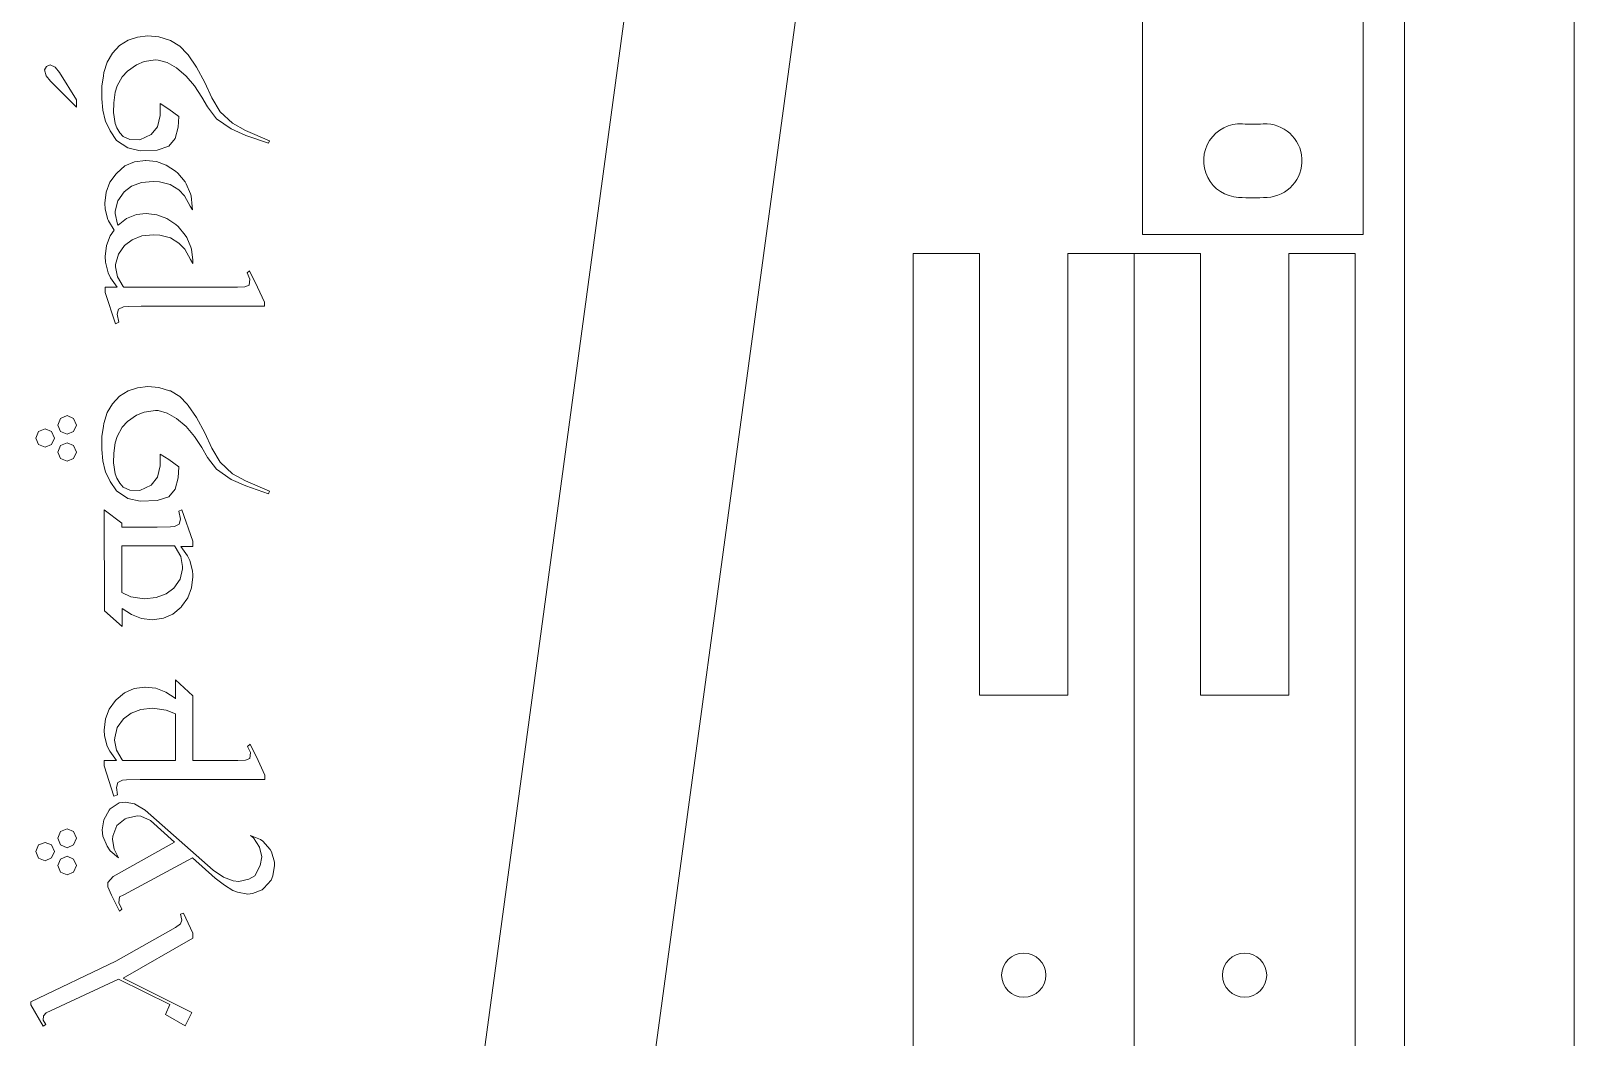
# Model space of a CAD drawing. Header units: inches. Extents: x 0.3 to 23.5, y 0.3 to 34.7.
# Drawn here: x 5.09 to 10.33, y 10.39 to 13.81 of the extents above; entities that cross this region are included whole.
import ezdxf

# ---------------------------------------------------------------- set-up
doc = ezdxf.new("R2010")
doc.units = ezdxf.units.IN
doc.header["$MEASUREMENT"] = 0
doc.layers.add('cut', color=6, linetype='Continuous', lineweight=0)
doc.layers.add('etch', color=1, linetype='Continuous', lineweight=0)

msp = doc.modelspace()

# ---------------------------------------------------------------- linework, layer by layer
at = {"layer": 'cut', "color": 6, "lineweight": 9, "true_color": 0xff00ff}
for points in [[(10.3321, 0.2941), (10.3321, 0.2941), (10.3321, 32.4849), (10.3321, 32.4849)], [(9.3931, 30.719), (9.3931, 30.719), (5.8038, 4.2305), (5.8038, 4.2305)], [(6.4233, 4.5391), (6.4233, 4.5391), (9.7566, 29.0551), (9.7566, 29.0551)], [(9.7566, 29.0551), (9.7566, 29.0551), (9.7566, 1.6539), (9.7566, 1.6539)], [(8.8663, 13.1176), (8.8663, 13.1176), (8.8663, 17.6176), (8.8663, 17.6176)], [(9.6163, 13.1176), (9.6163, 13.1176), (9.6163, 17.6176), (9.6163, 17.6176)], [(9.2059, 13.4935), (9.2295, 13.4923), (9.2531, 13.4923), (9.2766, 13.4935)], [(9.2059, 13.4935), (9.2295, 13.4923), (9.2531, 13.4923), (9.2766, 13.4935)], [(9.1929, 13.2439), (9.2251, 13.2422), (9.2574, 13.2422), (9.2897, 13.2439)], [(9.6163, 13.1176), (9.6163, 13.1176), (8.8663, 13.1176), (8.8663, 13.1176)], [(8.3134, 13.0533), (8.3134, 13.0533), (8.0884, 13.0533), (8.0884, 13.0533)], [(8.0884, 8.5533), (8.0884, 8.5533), (8.0884, 13.0533), (8.0884, 13.0533)], [(8.3134, 11.5533), (8.3134, 11.5533), (8.3134, 13.0533), (8.3134, 13.0533)], [(8.8384, 13.0533), (8.8384, 13.0533), (8.6134, 13.0533), (8.6134, 13.0533)], [(8.6134, 13.0533), (8.6134, 13.0533), (8.6134, 11.5533), (8.6134, 11.5533)], [(9.0634, 13.0533), (9.0634, 13.0533), (8.8384, 13.0533), (8.8384, 13.0533)], [(8.8384, 8.5533), (8.8384, 8.5533), (8.8384, 13.0533), (8.8384, 13.0533)], [(9.0634, 11.5533), (9.0634, 11.5533), (9.0634, 13.0533), (9.0634, 13.0533)], [(9.5884, 13.0533), (9.5884, 13.0533), (9.3634, 13.0533), (9.3634, 13.0533)], [(9.3634, 13.0533), (9.3634, 13.0533), (9.3634, 11.5533), (9.3634, 11.5533)], [(9.5884, 13.0533), (9.5884, 13.0533), (9.5884, 8.5533), (9.5884, 8.5533)], [(8.6134, 11.5533), (8.6134, 11.5533), (8.3134, 11.5533), (8.3134, 11.5533)], [(9.3634, 11.5533), (9.3634, 11.5533), (9.0634, 11.5533), (9.0634, 11.5533)]]:
    msp.add_open_spline(points, degree=3, dxfattribs=at)
for points, knots in [([(9.2059, 13.4935), (9.1613, 13.4959), (9.1189, 13.4742), (9.0946, 13.4368), (9.0946, 13.4368), (9.0702, 13.3993), (9.0677, 13.3517), (9.088, 13.3119), (9.088, 13.3119), (9.1083, 13.2721), (9.1483, 13.2462), (9.1929, 13.2439)], [0, 0, 0, 0, 0.25, 0.25, 0.25, 0.25, 0.5, 0.5, 0.5, 0.5, 1, 1, 1, 1]), ([(9.2897, 13.2439), (9.3586, 13.2475), (9.4116, 13.3063), (9.408, 13.3752), (9.408, 13.3752), (9.4043, 13.4442), (9.3455, 13.4971), (9.2766, 13.4935)], [0, 0, 0, 0, 0.333333, 0.333333, 0.333333, 0.333333, 1, 1, 1, 1]), ([(8.5384, 10.6033), (8.5384, 10.6448), (8.5049, 10.6783), (8.4634, 10.6783), (8.4634, 10.6783), (8.422, 10.6783), (8.3884, 10.6448), (8.3884, 10.6033), (8.3884, 10.6033), (8.3884, 10.5619), (8.422, 10.5283), (8.4634, 10.5283), (8.4634, 10.5283), (8.5048, 10.5283), (8.5384, 10.5619), (8.5384, 10.6033)], [0, 0, 0, 0, 0.2, 0.2, 0.2, 0.2, 0.4, 0.4, 0.4, 0.4, 0.6, 0.6, 0.6, 0.6, 1, 1, 1, 1]), ([(9.2884, 10.6033), (9.2884, 10.6448), (9.2549, 10.6783), (9.2134, 10.6783), (9.2134, 10.6783), (9.172, 10.6783), (9.1384, 10.6448), (9.1384, 10.6033), (9.1384, 10.6033), (9.1384, 10.5619), (9.172, 10.5283), (9.2134, 10.5283), (9.2134, 10.5283), (9.2548, 10.5283), (9.2884, 10.5619), (9.2884, 10.6033)], [0, 0, 0, 0, 0.2, 0.2, 0.2, 0.2, 0.4, 0.4, 0.4, 0.4, 0.6, 0.6, 0.6, 0.6, 1, 1, 1, 1])]:
    msp.add_open_spline(points, degree=3, knots=knots, dxfattribs=at)
at = {"layer": 'etch', "color": 1, "lineweight": 9, "true_color": 0xff0000}
for points in [[(5.4546, 13.7878), (5.4546, 13.7878), (5.4236, 13.7774), (5.4236, 13.7774)], [(5.4903, 13.7925), (5.4903, 13.7925), (5.4546, 13.7878), (5.4546, 13.7878)], [(5.527, 13.7887), (5.527, 13.7887), (5.4903, 13.7925), (5.4903, 13.7925)], [(5.5637, 13.7774), (5.5637, 13.7774), (5.527, 13.7887), (5.527, 13.7887)], [(5.3701, 13.7333), (5.3701, 13.7333), (5.3522, 13.7032), (5.3522, 13.7032)], [(5.3935, 13.7596), (5.3935, 13.7596), (5.3701, 13.7333), (5.3701, 13.7333)], [(5.4236, 13.7774), (5.4236, 13.7774), (5.3935, 13.7596), (5.3935, 13.7596)], [(5.5665, 13.7765), (5.5665, 13.7765), (5.5637, 13.7774), (5.5637, 13.7774)], [(5.5984, 13.7577), (5.5984, 13.7577), (5.5665, 13.7765), (5.5665, 13.7765)], [(5.6238, 13.7314), (5.6238, 13.7314), (5.5984, 13.7577), (5.5984, 13.7577)], [(5.6266, 13.7276), (5.6266, 13.7276), (5.6238, 13.7314), (5.6238, 13.7314)], [(5.6548, 13.6863), (5.6548, 13.6863), (5.6266, 13.7276), (5.6266, 13.7276)], [(5.1389, 13.6769), (5.1389, 13.6769), (5.1454, 13.6881), (5.1454, 13.6881)], [(5.1445, 13.6571), (5.1445, 13.6571), (5.1389, 13.6769), (5.1389, 13.6769)], [(5.1454, 13.6881), (5.1454, 13.6881), (5.1586, 13.6938), (5.1586, 13.6938)], [(5.1586, 13.6938), (5.1586, 13.6938), (5.1755, 13.6863), (5.1755, 13.6863)], [(5.1755, 13.6863), (5.1755, 13.6863), (5.1896, 13.6675), (5.1896, 13.6675)], [(5.3522, 13.7032), (5.3522, 13.7032), (5.3409, 13.6675), (5.3409, 13.6675)], [(5.4208, 13.6731), (5.4208, 13.6731), (5.4518, 13.6938), (5.4518, 13.6938)], [(5.4518, 13.6938), (5.4518, 13.6938), (5.4772, 13.7051), (5.4772, 13.7051)], [(5.4772, 13.7051), (5.4772, 13.7051), (5.5157, 13.7107), (5.5157, 13.7107)], [(5.5157, 13.7107), (5.5157, 13.7107), (5.5251, 13.7098), (5.5251, 13.7098)], [(5.5251, 13.7098), (5.5251, 13.7098), (5.5552, 13.7022), (5.5552, 13.7022)], [(5.5552, 13.7022), (5.5552, 13.7022), (5.5871, 13.6835), (5.5871, 13.6835)], [(5.5871, 13.6835), (5.5871, 13.6835), (5.62, 13.6553), (5.62, 13.6553)], [(5.683, 13.6346), (5.683, 13.6346), (5.6548, 13.6863), (5.6548, 13.6863)], [(5.1595, 13.6383), (5.1595, 13.6383), (5.1445, 13.6571), (5.1445, 13.6571)], [(5.2479, 13.55), (5.2479, 13.55), (5.1595, 13.6383), (5.1595, 13.6383)], [(5.1896, 13.6675), (5.1896, 13.6675), (5.2479, 13.5754), (5.2479, 13.5754)], [(5.339, 13.6571), (5.339, 13.6571), (5.3343, 13.6214), (5.3343, 13.6214)], [(5.3409, 13.6675), (5.3409, 13.6675), (5.339, 13.6571), (5.339, 13.6571)], [(5.3795, 13.6017), (5.3795, 13.6017), (5.386, 13.6224), (5.386, 13.6224)], [(5.386, 13.6224), (5.386, 13.6224), (5.4029, 13.6534), (5.4029, 13.6534)], [(5.4029, 13.6534), (5.4029, 13.6534), (5.4208, 13.6731), (5.4208, 13.6731)], [(5.62, 13.6553), (5.62, 13.6553), (5.6482, 13.6224), (5.6482, 13.6224)], [(5.6482, 13.6224), (5.6482, 13.6224), (5.6727, 13.5848), (5.6727, 13.5848)], [(5.7074, 13.582), (5.7074, 13.582), (5.683, 13.6346), (5.683, 13.6346)], [(5.2479, 13.5754), (5.2479, 13.5754), (5.2479, 13.55), (5.2479, 13.55)], [(5.3343, 13.6214), (5.3343, 13.6214), (5.3334, 13.582), (5.3334, 13.582)], [(5.3334, 13.582), (5.3334, 13.582), (5.3334, 13.5782), (5.3334, 13.5782)], [(5.3334, 13.5782), (5.3334, 13.5782), (5.3372, 13.5397), (5.3372, 13.5397)], [(5.3748, 13.565), (5.3748, 13.565), (5.3795, 13.6017), (5.3795, 13.6017)], [(5.6727, 13.5848), (5.6727, 13.5848), (5.6924, 13.5509), (5.6924, 13.5509)], [(5.7356, 13.535), (5.7356, 13.535), (5.7074, 13.582), (5.7074, 13.582)], [(5.3372, 13.5397), (5.3372, 13.5397), (5.3456, 13.5058), (5.3456, 13.5058)], [(5.3738, 13.5321), (5.3738, 13.5321), (5.3748, 13.565), (5.3748, 13.565)], [(5.3785, 13.4945), (5.3785, 13.4945), (5.3738, 13.5321), (5.3738, 13.5321)], [(5.5317, 13.5218), (5.5317, 13.5218), (5.5232, 13.4833), (5.5232, 13.4833)], [(5.5608, 13.5434), (5.5608, 13.5434), (5.5317, 13.5622), (5.5317, 13.5622)], [(5.5317, 13.5622), (5.5317, 13.5622), (5.5317, 13.5218), (5.5317, 13.5218)], [(5.5947, 13.519), (5.5947, 13.519), (5.5608, 13.5434), (5.5608, 13.5434)], [(5.5928, 13.4823), (5.5928, 13.4823), (5.5947, 13.519), (5.5947, 13.519)], [(5.6924, 13.5509), (5.6924, 13.5509), (5.7234, 13.5105), (5.7234, 13.5105)], [(5.7779, 13.4955), (5.7779, 13.4955), (5.7356, 13.535), (5.7356, 13.535)], [(5.3456, 13.5058), (5.3456, 13.5058), (5.3466, 13.503), (5.3466, 13.503)], [(5.3466, 13.503), (5.3466, 13.503), (5.3616, 13.4701), (5.3616, 13.4701)], [(5.3616, 13.4701), (5.3616, 13.4701), (5.3832, 13.4372), (5.3832, 13.4372)], [(5.3842, 13.4805), (5.3842, 13.4805), (5.3785, 13.4945), (5.3785, 13.4945)], [(5.3954, 13.4635), (5.3954, 13.4635), (5.3842, 13.4805), (5.3842, 13.4805)], [(5.5232, 13.4833), (5.5232, 13.4833), (5.5007, 13.457), (5.5007, 13.457)], [(5.5824, 13.4438), (5.5824, 13.4438), (5.5928, 13.4823), (5.5928, 13.4823)], [(5.7234, 13.5105), (5.7234, 13.5105), (5.7723, 13.4767), (5.7723, 13.4767)], [(5.7723, 13.4767), (5.7723, 13.4767), (5.823, 13.4541), (5.823, 13.4541)], [(5.8212, 13.4711), (5.8212, 13.4711), (5.7779, 13.4955), (5.7779, 13.4955)], [(5.9029, 13.4363), (5.9029, 13.4363), (5.8212, 13.4711), (5.8212, 13.4711)], [(5.3832, 13.4372), (5.3832, 13.4372), (5.4217, 13.4118), (5.4217, 13.4118)], [(5.4058, 13.4504), (5.4058, 13.4504), (5.3954, 13.4635), (5.3954, 13.4635)], [(5.4283, 13.44), (5.4283, 13.44), (5.4058, 13.4504), (5.4058, 13.4504)], [(5.4622, 13.4391), (5.4622, 13.4391), (5.4283, 13.44), (5.4283, 13.44)], [(5.5007, 13.457), (5.5007, 13.457), (5.4622, 13.4391), (5.4622, 13.4391)], [(5.5214, 13.4043), (5.5214, 13.4043), (5.5608, 13.4175), (5.5608, 13.4175)], [(5.5608, 13.4175), (5.5608, 13.4175), (5.5824, 13.4438), (5.5824, 13.4438)], [(5.823, 13.4541), (5.823, 13.4541), (5.9001, 13.4278), (5.9001, 13.4278)], [(5.9001, 13.4278), (5.9001, 13.4278), (5.9029, 13.4363), (5.9029, 13.4363)], [(5.4452, 13.3649), (5.4452, 13.3649), (5.4123, 13.3508), (5.4123, 13.3508)], [(5.4217, 13.4118), (5.4217, 13.4118), (5.464, 13.4025), (5.464, 13.4025)], [(5.4819, 13.3696), (5.4819, 13.3696), (5.4452, 13.3649), (5.4452, 13.3649)], [(5.464, 13.4025), (5.464, 13.4025), (5.5214, 13.4043), (5.5214, 13.4043)], [(5.4828, 13.3696), (5.4828, 13.3696), (5.4819, 13.3696), (5.4819, 13.3696)], [(5.5195, 13.3658), (5.5195, 13.3658), (5.4828, 13.3696), (5.4828, 13.3696)], [(5.5524, 13.3536), (5.5524, 13.3536), (5.5195, 13.3658), (5.5195, 13.3658)], [(5.3823, 13.3244), (5.3823, 13.3244), (5.3607, 13.2953), (5.3607, 13.2953)], [(5.3842, 13.3263), (5.3842, 13.3263), (5.3823, 13.3244), (5.3823, 13.3244)], [(5.4123, 13.3508), (5.4123, 13.3508), (5.3842, 13.3263), (5.3842, 13.3263)], [(5.5843, 13.3329), (5.5843, 13.3329), (5.5524, 13.3536), (5.5524, 13.3536)], [(5.5918, 13.3263), (5.5918, 13.3263), (5.5843, 13.3329), (5.5843, 13.3329)], [(5.6163, 13.2972), (5.6163, 13.2972), (5.5918, 13.3263), (5.5918, 13.3263)], [(5.3484, 13.2615), (5.3484, 13.2615), (5.3437, 13.2239), (5.3437, 13.2239)], [(5.3607, 13.2953), (5.3607, 13.2953), (5.3484, 13.2615), (5.3484, 13.2615)], [(5.3879, 13.2323), (5.3879, 13.2323), (5.4095, 13.2624), (5.4095, 13.2624)], [(5.4095, 13.2624), (5.4095, 13.2624), (5.4349, 13.2822), (5.4349, 13.2822)], [(5.4349, 13.2822), (5.4349, 13.2822), (5.4687, 13.2944), (5.4687, 13.2944)], [(5.4687, 13.2944), (5.4687, 13.2944), (5.5082, 13.2981), (5.5082, 13.2981)], [(5.5082, 13.2981), (5.5082, 13.2981), (5.5298, 13.2972), (5.5298, 13.2972)], [(5.5298, 13.2972), (5.5298, 13.2972), (5.5655, 13.2878), (5.5655, 13.2878)], [(5.5655, 13.2878), (5.5655, 13.2878), (5.5947, 13.2699), (5.5947, 13.2699)], [(5.5947, 13.2699), (5.5947, 13.2699), (5.6144, 13.2493), (5.6144, 13.2493)], [(5.62, 13.2897), (5.62, 13.2897), (5.6163, 13.2972), (5.6163, 13.2972)], [(5.6351, 13.2558), (5.6351, 13.2558), (5.62, 13.2897), (5.62, 13.2897)], [(5.637, 13.2493), (5.637, 13.2493), (5.6351, 13.2558), (5.6351, 13.2558)], [(5.3437, 13.2239), (5.3437, 13.2239), (5.3456, 13.2042), (5.3456, 13.2042)], [(5.3456, 13.2042), (5.3456, 13.2042), (5.3541, 13.1694), (5.3541, 13.1694)], [(5.3795, 13.1976), (5.3795, 13.1976), (5.3879, 13.2323), (5.3879, 13.2323)], [(5.6144, 13.2493), (5.6144, 13.2493), (5.6341, 13.2145), (5.6341, 13.2145)], [(5.6341, 13.2145), (5.6341, 13.2145), (5.6417, 13.2013), (5.6417, 13.2013)], [(5.6407, 13.2126), (5.6407, 13.2126), (5.637, 13.2493), (5.637, 13.2493)], [(5.6417, 13.2013), (5.6417, 13.2013), (5.6407, 13.2126), (5.6407, 13.2126)], [(5.3541, 13.1694), (5.3541, 13.1694), (5.356, 13.1647), (5.356, 13.1647)], [(5.356, 13.1647), (5.356, 13.1647), (5.3757, 13.1327), (5.3757, 13.1327)], [(5.3785, 13.1891), (5.3785, 13.1891), (5.3795, 13.1976), (5.3795, 13.1976)], [(5.387, 13.1534), (5.387, 13.1534), (5.3785, 13.1891), (5.3785, 13.1891)], [(5.3888, 13.1496), (5.3888, 13.1496), (5.387, 13.1534), (5.387, 13.1534)], [(5.418, 13.1722), (5.418, 13.1722), (5.3888, 13.1496), (5.3888, 13.1496)], [(5.4509, 13.1854), (5.4509, 13.1854), (5.418, 13.1722), (5.418, 13.1722)], [(5.4847, 13.1891), (5.4847, 13.1891), (5.4509, 13.1854), (5.4509, 13.1854)], [(5.5204, 13.1844), (5.5204, 13.1844), (5.4847, 13.1891), (5.4847, 13.1891)], [(5.5543, 13.1722), (5.5543, 13.1722), (5.5204, 13.1844), (5.5204, 13.1844)], [(5.5853, 13.1515), (5.5853, 13.1515), (5.5543, 13.1722), (5.5543, 13.1722)], [(5.5928, 13.1449), (5.5928, 13.1449), (5.5853, 13.1515), (5.5853, 13.1515)], [(5.3625, 13.1139), (5.3625, 13.1139), (5.3494, 13.081), (5.3494, 13.081)], [(5.3757, 13.1327), (5.3757, 13.1327), (5.3625, 13.1139), (5.3625, 13.1139)], [(5.4105, 13.081), (5.4105, 13.081), (5.4368, 13.0998), (5.4368, 13.0998)], [(5.4368, 13.0998), (5.4368, 13.0998), (5.4697, 13.113), (5.4697, 13.113)], [(5.4697, 13.113), (5.4697, 13.113), (5.5091, 13.1168), (5.5091, 13.1168)], [(5.5091, 13.1168), (5.5091, 13.1168), (5.5308, 13.1158), (5.5308, 13.1158)], [(5.5308, 13.1158), (5.5308, 13.1158), (5.5665, 13.1064), (5.5665, 13.1064)], [(5.5665, 13.1064), (5.5665, 13.1064), (5.5956, 13.0886), (5.5956, 13.0886)], [(5.6172, 13.1158), (5.6172, 13.1158), (5.5928, 13.1449), (5.5928, 13.1449)], [(5.6219, 13.1083), (5.6219, 13.1083), (5.6172, 13.1158), (5.6172, 13.1158)], [(5.636, 13.0745), (5.636, 13.0745), (5.6219, 13.1083), (5.6219, 13.1083)], [(5.3494, 13.081), (5.3494, 13.081), (5.3456, 13.0434), (5.3456, 13.0434)], [(5.3804, 13.0162), (5.3804, 13.0162), (5.3898, 13.051), (5.3898, 13.051)], [(5.3898, 13.051), (5.3898, 13.051), (5.4105, 13.081), (5.4105, 13.081)], [(5.5956, 13.0886), (5.5956, 13.0886), (5.6153, 13.0679), (5.6153, 13.0679)], [(5.6153, 13.0679), (5.6153, 13.0679), (5.6351, 13.0331), (5.6351, 13.0331)], [(5.6379, 13.0679), (5.6379, 13.0679), (5.636, 13.0745), (5.636, 13.0745)], [(5.6426, 13.0312), (5.6426, 13.0312), (5.6379, 13.0679), (5.6379, 13.0679)], [(5.3456, 13.0434), (5.3456, 13.0434), (5.3466, 13.0237), (5.3466, 13.0237)], [(5.3466, 13.0237), (5.3466, 13.0237), (5.355, 12.988), (5.355, 12.988)], [(5.3804, 13.0077), (5.3804, 13.0077), (5.3804, 13.0162), (5.3804, 13.0162)], [(5.387, 12.9739), (5.387, 12.9739), (5.3804, 13.0077), (5.3804, 13.0077)], [(5.6351, 13.0331), (5.6351, 13.0331), (5.6426, 13.019), (5.6426, 13.019)], [(5.6426, 13.019), (5.6426, 13.019), (5.6426, 13.0312), (5.6426, 13.0312)], [(5.8353, 12.9946), (5.8353, 12.9946), (5.8268, 12.988), (5.8268, 12.988)], [(5.8625, 12.9391), (5.8625, 12.9391), (5.8353, 12.9946), (5.8353, 12.9946)], [(5.355, 12.988), (5.355, 12.988), (5.3635, 12.9711), (5.3635, 12.9711)], [(5.3635, 12.9711), (5.3635, 12.9711), (5.386, 12.9391), (5.386, 12.9391)], [(5.4067, 12.941), (5.4067, 12.941), (5.387, 12.9739), (5.387, 12.9739)], [(5.4086, 12.9391), (5.4086, 12.9391), (5.4067, 12.941), (5.4067, 12.941)], [(5.8343, 12.9457), (5.8343, 12.9457), (5.8193, 12.9401), (5.8193, 12.9401)], [(5.8268, 12.988), (5.8268, 12.988), (5.8362, 12.9664), (5.8362, 12.9664)], [(5.8362, 12.9664), (5.8362, 12.9664), (5.8343, 12.9457), (5.8343, 12.9457)], [(5.3456, 12.9391), (5.3456, 12.9391), (5.3456, 12.9213), (5.3456, 12.9213)], [(5.386, 12.9391), (5.386, 12.9391), (5.3456, 12.9391), (5.3456, 12.9391)], [(5.3456, 12.9213), (5.3456, 12.9213), (5.3804, 12.8151), (5.3804, 12.8151)], [(5.7939, 12.9391), (5.7939, 12.9391), (5.4086, 12.9391), (5.4086, 12.9391)], [(5.8193, 12.9401), (5.8193, 12.9401), (5.7939, 12.9391), (5.7939, 12.9391)], [(5.886, 12.8884), (5.886, 12.8884), (5.8625, 12.9391), (5.8625, 12.9391)], [(5.386, 12.847), (5.386, 12.847), (5.3907, 12.8639), (5.3907, 12.8639)], [(5.3917, 12.8198), (5.3917, 12.8198), (5.386, 12.847), (5.386, 12.847)], [(5.3907, 12.8639), (5.3907, 12.8639), (5.4076, 12.8724), (5.4076, 12.8724)], [(5.4076, 12.8724), (5.4076, 12.8724), (5.4255, 12.8733), (5.4255, 12.8733)], [(5.4255, 12.8733), (5.4255, 12.8733), (5.4669, 12.8743), (5.4669, 12.8743)], [(5.4669, 12.8743), (5.4669, 12.8743), (5.886, 12.8743), (5.886, 12.8743)], [(5.886, 12.8743), (5.886, 12.8743), (5.886, 12.8884), (5.886, 12.8884)], [(5.3804, 12.8151), (5.3804, 12.8151), (5.3917, 12.8198), (5.3917, 12.8198)], [(5.4236, 12.5867), (5.4236, 12.5867), (5.3935, 12.5688), (5.3935, 12.5688)], [(5.4546, 12.597), (5.4546, 12.597), (5.4236, 12.5867), (5.4236, 12.5867)], [(5.4903, 12.6017), (5.4903, 12.6017), (5.4546, 12.597), (5.4546, 12.597)], [(5.527, 12.5989), (5.527, 12.5989), (5.4903, 12.6017), (5.4903, 12.6017)], [(5.5637, 12.5876), (5.5637, 12.5876), (5.527, 12.5989), (5.527, 12.5989)], [(5.5665, 12.5867), (5.5665, 12.5867), (5.5637, 12.5876), (5.5637, 12.5876)], [(5.5984, 12.5679), (5.5984, 12.5679), (5.5665, 12.5867), (5.5665, 12.5867)], [(5.3701, 12.5425), (5.3701, 12.5425), (5.3522, 12.5134), (5.3522, 12.5134)], [(5.3935, 12.5688), (5.3935, 12.5688), (5.3701, 12.5425), (5.3701, 12.5425)], [(5.6238, 12.5416), (5.6238, 12.5416), (5.5984, 12.5679), (5.5984, 12.5679)], [(5.6266, 12.5378), (5.6266, 12.5378), (5.6238, 12.5416), (5.6238, 12.5416)], [(5.6548, 12.4965), (5.6548, 12.4965), (5.6266, 12.5378), (5.6266, 12.5378)], [(5.1934, 12.4937), (5.1934, 12.4937), (5.184, 12.4711), (5.184, 12.4711)], [(5.184, 12.4711), (5.184, 12.4711), (5.1934, 12.4495), (5.1934, 12.4495)], [(5.2159, 12.5031), (5.2159, 12.5031), (5.1934, 12.4937), (5.1934, 12.4937)], [(5.2375, 12.4937), (5.2375, 12.4937), (5.2159, 12.5031), (5.2159, 12.5031)], [(5.2479, 12.4711), (5.2479, 12.4711), (5.2375, 12.4937), (5.2375, 12.4937)], [(5.2375, 12.4495), (5.2375, 12.4495), (5.2479, 12.4711), (5.2479, 12.4711)], [(5.3409, 12.4768), (5.3409, 12.4768), (5.339, 12.4674), (5.339, 12.4674)], [(5.3522, 12.5134), (5.3522, 12.5134), (5.3409, 12.4768), (5.3409, 12.4768)], [(5.4029, 12.4636), (5.4029, 12.4636), (5.4208, 12.4833), (5.4208, 12.4833)], [(5.4208, 12.4833), (5.4208, 12.4833), (5.4518, 12.504), (5.4518, 12.504)], [(5.4518, 12.504), (5.4518, 12.504), (5.4772, 12.5143), (5.4772, 12.5143)], [(5.4772, 12.5143), (5.4772, 12.5143), (5.5157, 12.5209), (5.5157, 12.5209)], [(5.5157, 12.5209), (5.5157, 12.5209), (5.5251, 12.52), (5.5251, 12.52)], [(5.5251, 12.52), (5.5251, 12.52), (5.5552, 12.5115), (5.5552, 12.5115)], [(5.5552, 12.5115), (5.5552, 12.5115), (5.5871, 12.4937), (5.5871, 12.4937)], [(5.5871, 12.4937), (5.5871, 12.4937), (5.62, 12.4655), (5.62, 12.4655)], [(5.683, 12.4448), (5.683, 12.4448), (5.6548, 12.4965), (5.6548, 12.4965)], [(5.1191, 12.4486), (5.1191, 12.4486), (5.1097, 12.4269), (5.1097, 12.4269)], [(5.1097, 12.4269), (5.1097, 12.4269), (5.1191, 12.4044), (5.1191, 12.4044)], [(5.1417, 12.458), (5.1417, 12.458), (5.1191, 12.4486), (5.1191, 12.4486)], [(5.1633, 12.4486), (5.1633, 12.4486), (5.1417, 12.458), (5.1417, 12.458)], [(5.1727, 12.4269), (5.1727, 12.4269), (5.1633, 12.4486), (5.1633, 12.4486)], [(5.1633, 12.4053), (5.1633, 12.4053), (5.1727, 12.4269), (5.1727, 12.4269)], [(5.1934, 12.4495), (5.1934, 12.4495), (5.2159, 12.4401), (5.2159, 12.4401)], [(5.2159, 12.4401), (5.2159, 12.4401), (5.2375, 12.4495), (5.2375, 12.4495)], [(5.3343, 12.4316), (5.3343, 12.4316), (5.3334, 12.3912), (5.3334, 12.3912)], [(5.339, 12.4674), (5.339, 12.4674), (5.3343, 12.4316), (5.3343, 12.4316)], [(5.3795, 12.411), (5.3795, 12.411), (5.386, 12.4326), (5.386, 12.4326)], [(5.386, 12.4326), (5.386, 12.4326), (5.4029, 12.4636), (5.4029, 12.4636)], [(5.62, 12.4655), (5.62, 12.4655), (5.6482, 12.4326), (5.6482, 12.4326)], [(5.6482, 12.4326), (5.6482, 12.4326), (5.6727, 12.395), (5.6727, 12.395)], [(5.7074, 12.3922), (5.7074, 12.3922), (5.683, 12.4448), (5.683, 12.4448)], [(5.1191, 12.4044), (5.1191, 12.4044), (5.1417, 12.3959), (5.1417, 12.3959)], [(5.1417, 12.3959), (5.1417, 12.3959), (5.1633, 12.4053), (5.1633, 12.4053)], [(5.1934, 12.4016), (5.1934, 12.4016), (5.184, 12.379), (5.184, 12.379)], [(5.184, 12.379), (5.184, 12.379), (5.1934, 12.3574), (5.1934, 12.3574)], [(5.2159, 12.411), (5.2159, 12.411), (5.1934, 12.4016), (5.1934, 12.4016)], [(5.2375, 12.4016), (5.2375, 12.4016), (5.2159, 12.411), (5.2159, 12.411)], [(5.2479, 12.379), (5.2479, 12.379), (5.2375, 12.4016), (5.2375, 12.4016)], [(5.2375, 12.3574), (5.2375, 12.3574), (5.2479, 12.379), (5.2479, 12.379)], [(5.3334, 12.3912), (5.3334, 12.3912), (5.3334, 12.3884), (5.3334, 12.3884)], [(5.3334, 12.3884), (5.3334, 12.3884), (5.3372, 12.3499), (5.3372, 12.3499)], [(5.3738, 12.3424), (5.3738, 12.3424), (5.3748, 12.3753), (5.3748, 12.3753)], [(5.3748, 12.3753), (5.3748, 12.3753), (5.3795, 12.411), (5.3795, 12.411)], [(5.5608, 12.3536), (5.5608, 12.3536), (5.5317, 12.3724), (5.5317, 12.3724)], [(5.5317, 12.3724), (5.5317, 12.3724), (5.5317, 12.332), (5.5317, 12.332)], [(5.6727, 12.395), (5.6727, 12.395), (5.6924, 12.3612), (5.6924, 12.3612)], [(5.7356, 12.3452), (5.7356, 12.3452), (5.7074, 12.3922), (5.7074, 12.3922)], [(5.1934, 12.3574), (5.1934, 12.3574), (5.2159, 12.348), (5.2159, 12.348)], [(5.2159, 12.348), (5.2159, 12.348), (5.2375, 12.3574), (5.2375, 12.3574)], [(5.3372, 12.3499), (5.3372, 12.3499), (5.3456, 12.3151), (5.3456, 12.3151)], [(5.3456, 12.3151), (5.3456, 12.3151), (5.3466, 12.3123), (5.3466, 12.3123)], [(5.3466, 12.3123), (5.3466, 12.3123), (5.3616, 12.2794), (5.3616, 12.2794)], [(5.3785, 12.3048), (5.3785, 12.3048), (5.3738, 12.3424), (5.3738, 12.3424)], [(5.5317, 12.332), (5.5317, 12.332), (5.5232, 12.2935), (5.5232, 12.2935)], [(5.5947, 12.3292), (5.5947, 12.3292), (5.5608, 12.3536), (5.5608, 12.3536)], [(5.5928, 12.2916), (5.5928, 12.2916), (5.5947, 12.3292), (5.5947, 12.3292)], [(5.6924, 12.3612), (5.6924, 12.3612), (5.7234, 12.3207), (5.7234, 12.3207)], [(5.7234, 12.3207), (5.7234, 12.3207), (5.7723, 12.286), (5.7723, 12.286)], [(5.7779, 12.3057), (5.7779, 12.3057), (5.7356, 12.3452), (5.7356, 12.3452)], [(5.3616, 12.2794), (5.3616, 12.2794), (5.3832, 12.2474), (5.3832, 12.2474)], [(5.3842, 12.2907), (5.3842, 12.2907), (5.3785, 12.3048), (5.3785, 12.3048)], [(5.3954, 12.2738), (5.3954, 12.2738), (5.3842, 12.2907), (5.3842, 12.2907)], [(5.4058, 12.2606), (5.4058, 12.2606), (5.3954, 12.2738), (5.3954, 12.2738)], [(5.4283, 12.2503), (5.4283, 12.2503), (5.4058, 12.2606), (5.4058, 12.2606)], [(5.5007, 12.2672), (5.5007, 12.2672), (5.4622, 12.2493), (5.4622, 12.2493)], [(5.5232, 12.2935), (5.5232, 12.2935), (5.5007, 12.2672), (5.5007, 12.2672)], [(5.5824, 12.2531), (5.5824, 12.2531), (5.5928, 12.2916), (5.5928, 12.2916)], [(5.7723, 12.286), (5.7723, 12.286), (5.823, 12.2644), (5.823, 12.2644)], [(5.8212, 12.2813), (5.8212, 12.2813), (5.7779, 12.3057), (5.7779, 12.3057)], [(5.9029, 12.2465), (5.9029, 12.2465), (5.8212, 12.2813), (5.8212, 12.2813)], [(5.823, 12.2644), (5.823, 12.2644), (5.9001, 12.2371), (5.9001, 12.2371)], [(5.3832, 12.2474), (5.3832, 12.2474), (5.4217, 12.2221), (5.4217, 12.2221)], [(5.4217, 12.2221), (5.4217, 12.2221), (5.464, 12.2127), (5.464, 12.2127)], [(5.4622, 12.2493), (5.4622, 12.2493), (5.4283, 12.2503), (5.4283, 12.2503)], [(5.464, 12.2127), (5.464, 12.2127), (5.5214, 12.2145), (5.5214, 12.2145)], [(5.5214, 12.2145), (5.5214, 12.2145), (5.5608, 12.2277), (5.5608, 12.2277)], [(5.5608, 12.2277), (5.5608, 12.2277), (5.5824, 12.2531), (5.5824, 12.2531)], [(5.9001, 12.2371), (5.9001, 12.2371), (5.9029, 12.2465), (5.9029, 12.2465)], [(5.3419, 12.1835), (5.3419, 12.1835), (5.3428, 11.8405), (5.3428, 11.8405)], [(5.4011, 12.1375), (5.4011, 12.1375), (5.3419, 12.1835), (5.3419, 12.1835)], [(5.6059, 12.1835), (5.6059, 12.1835), (5.5947, 12.1788), (5.5947, 12.1788)], [(5.5947, 12.1788), (5.5947, 12.1788), (5.6012, 12.1516), (5.6012, 12.1516)], [(5.6426, 12.0773), (5.6426, 12.0773), (5.6059, 12.1835), (5.6059, 12.1835)], [(5.4011, 12.1243), (5.4011, 12.1243), (5.4011, 12.1375), (5.4011, 12.1375)], [(5.5214, 12.1243), (5.5214, 12.1243), (5.4011, 12.1243), (5.4011, 12.1243)], [(5.5674, 12.1253), (5.5674, 12.1253), (5.5214, 12.1243), (5.5214, 12.1243)], [(5.5806, 12.1262), (5.5806, 12.1262), (5.5674, 12.1253), (5.5674, 12.1253)], [(5.5965, 12.1347), (5.5965, 12.1347), (5.5806, 12.1262), (5.5806, 12.1262)], [(5.6012, 12.1516), (5.6012, 12.1516), (5.5965, 12.1347), (5.5965, 12.1347)], [(5.4011, 12.0604), (5.4011, 12.0604), (5.5806, 12.0604), (5.5806, 12.0604)], [(5.4011, 11.9025), (5.4011, 11.9025), (5.4011, 12.0604), (5.4011, 12.0604)], [(5.5806, 12.0604), (5.5806, 12.0604), (5.5824, 12.0576), (5.5824, 12.0576)], [(5.5824, 12.0576), (5.5824, 12.0576), (5.6022, 12.0247), (5.6022, 12.0247)], [(5.6247, 12.0266), (5.6247, 12.0266), (5.6022, 12.0585), (5.6022, 12.0585)], [(5.6022, 12.0585), (5.6022, 12.0585), (5.6426, 12.0585), (5.6426, 12.0585)], [(5.6426, 12.0585), (5.6426, 12.0585), (5.6426, 12.0773), (5.6426, 12.0773)], [(5.6022, 12.0247), (5.6022, 12.0247), (5.6078, 11.9909), (5.6078, 11.9909)], [(5.6323, 12.0115), (5.6323, 12.0115), (5.6247, 12.0266), (5.6247, 12.0266)], [(5.6417, 11.9758), (5.6417, 11.9758), (5.6323, 12.0115), (5.6323, 12.0115)], [(5.5994, 11.9476), (5.5994, 11.9476), (5.5777, 11.9176), (5.5777, 11.9176)], [(5.6078, 11.9824), (5.6078, 11.9824), (5.5994, 11.9476), (5.5994, 11.9476)], [(5.6078, 11.9909), (5.6078, 11.9909), (5.6078, 11.9824), (5.6078, 11.9824)], [(5.6379, 11.9185), (5.6379, 11.9185), (5.6426, 11.9552), (5.6426, 11.9552)], [(5.6426, 11.9627), (5.6426, 11.9627), (5.6417, 11.9758), (5.6417, 11.9758)], [(5.6426, 11.9552), (5.6426, 11.9552), (5.6426, 11.9627), (5.6426, 11.9627)], [(5.4321, 11.8875), (5.4321, 11.8875), (5.4011, 11.9025), (5.4011, 11.9025)], [(5.5524, 11.8978), (5.5524, 11.8978), (5.5185, 11.8856), (5.5185, 11.8856)], [(5.5777, 11.9176), (5.5777, 11.9176), (5.5524, 11.8978), (5.5524, 11.8978)], [(5.6257, 11.8847), (5.6257, 11.8847), (5.6379, 11.9185), (5.6379, 11.9185)], [(5.4029, 11.7869), (5.4029, 11.7869), (5.4029, 11.848), (5.4029, 11.848)], [(5.4029, 11.848), (5.4029, 11.848), (5.4349, 11.8273), (5.4349, 11.8273)], [(5.4706, 11.8819), (5.4706, 11.8819), (5.4321, 11.8875), (5.4321, 11.8875)], [(5.4791, 11.8809), (5.4791, 11.8809), (5.4706, 11.8819), (5.4706, 11.8819)], [(5.5185, 11.8856), (5.5185, 11.8856), (5.4791, 11.8809), (5.4791, 11.8809)], [(5.5749, 11.8292), (5.5749, 11.8292), (5.6031, 11.8527), (5.6031, 11.8527)], [(5.6031, 11.8527), (5.6031, 11.8527), (5.6041, 11.8546), (5.6041, 11.8546)], [(5.6041, 11.8546), (5.6041, 11.8546), (5.6257, 11.8847), (5.6257, 11.8847)], [(5.3428, 11.8405), (5.3428, 11.8405), (5.4029, 11.7869), (5.4029, 11.7869)], [(5.4349, 11.8273), (5.4349, 11.8273), (5.4687, 11.8142), (5.4687, 11.8142)], [(5.4687, 11.8142), (5.4687, 11.8142), (5.5054, 11.8095), (5.5054, 11.8095)], [(5.5054, 11.8095), (5.5054, 11.8095), (5.5063, 11.8095), (5.5063, 11.8095)], [(5.5063, 11.8095), (5.5063, 11.8095), (5.543, 11.8151), (5.543, 11.8151)], [(5.543, 11.8151), (5.543, 11.8151), (5.5749, 11.8292), (5.5749, 11.8292)], [(5.48, 11.5811), (5.48, 11.5811), (5.4434, 11.5764), (5.4434, 11.5764)], [(5.481, 11.5811), (5.481, 11.5811), (5.48, 11.5811), (5.48, 11.5811)], [(5.5176, 11.5774), (5.5176, 11.5774), (5.481, 11.5811), (5.481, 11.5811)], [(5.6426, 11.552), (5.6426, 11.552), (5.5834, 11.6056), (5.5834, 11.6056)], [(5.5834, 11.6056), (5.5834, 11.6056), (5.5834, 11.5416), (5.5834, 11.5416)], [(5.3804, 11.536), (5.3804, 11.536), (5.3588, 11.5059), (5.3588, 11.5059)], [(5.3823, 11.5379), (5.3823, 11.5379), (5.3804, 11.536), (5.3804, 11.536)], [(5.4105, 11.5623), (5.4105, 11.5623), (5.3823, 11.5379), (5.3823, 11.5379)], [(5.4434, 11.5764), (5.4434, 11.5764), (5.4105, 11.5623), (5.4105, 11.5623)], [(5.5514, 11.5642), (5.5514, 11.5642), (5.5176, 11.5774), (5.5176, 11.5774)], [(5.5824, 11.5435), (5.5824, 11.5435), (5.5514, 11.5642), (5.5514, 11.5642)], [(5.5834, 11.5416), (5.5834, 11.5416), (5.5824, 11.5435), (5.5824, 11.5435)], [(5.6426, 11.3321), (5.6426, 11.3321), (5.6426, 11.552), (5.6426, 11.552)], [(5.3588, 11.5059), (5.3588, 11.5059), (5.3466, 11.473), (5.3466, 11.473)], [(5.386, 11.4439), (5.386, 11.4439), (5.4076, 11.474), (5.4076, 11.474)], [(5.4076, 11.474), (5.4076, 11.474), (5.433, 11.4928), (5.433, 11.4928)], [(5.433, 11.4928), (5.433, 11.4928), (5.4659, 11.505), (5.4659, 11.505)], [(5.4659, 11.505), (5.4659, 11.505), (5.5063, 11.5097), (5.5063, 11.5097)], [(5.5063, 11.5097), (5.5063, 11.5097), (5.5138, 11.5088), (5.5138, 11.5088)], [(5.5138, 11.5088), (5.5138, 11.5088), (5.5524, 11.5031), (5.5524, 11.5031)], [(5.5524, 11.5031), (5.5524, 11.5031), (5.5834, 11.49), (5.5834, 11.49)], [(5.5834, 11.49), (5.5834, 11.49), (5.5834, 11.3321), (5.5834, 11.3321)], [(5.3466, 11.473), (5.3466, 11.473), (5.3419, 11.4355), (5.3419, 11.4355)], [(5.3419, 11.4355), (5.3419, 11.4355), (5.3428, 11.4157), (5.3428, 11.4157)], [(5.3776, 11.4091), (5.3776, 11.4091), (5.386, 11.4439), (5.386, 11.4439)], [(5.3428, 11.4157), (5.3428, 11.4157), (5.3522, 11.3809), (5.3522, 11.3809)], [(5.3522, 11.3809), (5.3522, 11.3809), (5.3607, 11.364), (5.3607, 11.364)], [(5.3766, 11.4007), (5.3766, 11.4007), (5.3776, 11.4091), (5.3776, 11.4091)], [(5.3832, 11.3668), (5.3832, 11.3668), (5.3766, 11.4007), (5.3766, 11.4007)], [(5.8371, 11.3875), (5.8371, 11.3875), (5.8287, 11.38), (5.8287, 11.38)], [(5.8287, 11.38), (5.8287, 11.38), (5.8381, 11.3593), (5.8381, 11.3593)], [(5.8644, 11.3321), (5.8644, 11.3321), (5.8371, 11.3875), (5.8371, 11.3875)], [(5.3419, 11.3321), (5.3419, 11.3321), (5.3419, 11.3142), (5.3419, 11.3142)], [(5.3832, 11.3321), (5.3832, 11.3321), (5.3419, 11.3321), (5.3419, 11.3321)], [(5.3607, 11.364), (5.3607, 11.364), (5.3832, 11.3321), (5.3832, 11.3321)], [(5.4029, 11.334), (5.4029, 11.334), (5.3832, 11.3668), (5.3832, 11.3668)], [(5.4048, 11.3321), (5.4048, 11.3321), (5.4029, 11.334), (5.4029, 11.334)], [(5.5834, 11.3321), (5.5834, 11.3321), (5.4048, 11.3321), (5.4048, 11.3321)], [(5.7958, 11.3321), (5.7958, 11.3321), (5.6426, 11.3321), (5.6426, 11.3321)], [(5.8212, 11.333), (5.8212, 11.333), (5.7958, 11.3321), (5.7958, 11.3321)], [(5.8362, 11.3387), (5.8362, 11.3387), (5.8212, 11.333), (5.8212, 11.333)], [(5.8381, 11.3593), (5.8381, 11.3593), (5.8362, 11.3387), (5.8362, 11.3387)], [(5.8869, 11.2823), (5.8869, 11.2823), (5.8644, 11.3321), (5.8644, 11.3321)], [(5.3419, 11.3142), (5.3419, 11.3142), (5.3748, 11.2108), (5.3748, 11.2108)], [(5.3879, 11.2569), (5.3879, 11.2569), (5.4039, 11.2653), (5.4039, 11.2653)], [(5.4039, 11.2653), (5.4039, 11.2653), (5.417, 11.2663), (5.417, 11.2663)], [(5.417, 11.2663), (5.417, 11.2663), (5.464, 11.2672), (5.464, 11.2672)], [(5.464, 11.2672), (5.464, 11.2672), (5.8869, 11.2672), (5.8869, 11.2672)], [(5.8869, 11.2672), (5.8869, 11.2672), (5.8869, 11.2823), (5.8869, 11.2823)], [(5.3748, 11.2108), (5.3748, 11.2108), (5.387, 11.2155), (5.387, 11.2155)], [(5.3832, 11.24), (5.3832, 11.24), (5.3879, 11.2569), (5.3879, 11.2569)], [(5.387, 11.2155), (5.387, 11.2155), (5.3832, 11.24), (5.3832, 11.24)], [(5.3588, 11.1638), (5.3588, 11.1638), (5.3409, 11.131), (5.3409, 11.131)], [(5.3616, 11.1676), (5.3616, 11.1676), (5.3588, 11.1638), (5.3588, 11.1638)], [(5.3926, 11.1883), (5.3926, 11.1883), (5.3616, 11.1676), (5.3616, 11.1676)], [(5.4133, 11.1911), (5.4133, 11.1911), (5.3926, 11.1883), (5.3926, 11.1883)], [(5.4452, 11.1845), (5.4452, 11.1845), (5.4133, 11.1911), (5.4133, 11.1911)], [(5.481, 11.1638), (5.481, 11.1638), (5.4452, 11.1845), (5.4452, 11.1845)], [(5.7121, 10.9599), (5.7121, 10.9599), (5.481, 11.1638), (5.481, 11.1638)], [(5.3409, 11.131), (5.3409, 11.131), (5.3353, 11.0962), (5.3353, 11.0962)], [(5.371, 11.0755), (5.371, 11.0755), (5.3851, 11.1112), (5.3851, 11.1112)], [(5.3851, 11.1112), (5.3851, 11.1112), (5.4133, 11.1338), (5.4133, 11.1338)], [(5.4133, 11.1338), (5.4133, 11.1338), (5.4189, 11.1366), (5.4189, 11.1366)], [(5.4189, 11.1366), (5.4189, 11.1366), (5.4546, 11.1441), (5.4546, 11.1441)], [(5.4546, 11.1441), (5.4546, 11.1441), (5.4659, 11.1432), (5.4659, 11.1432)], [(5.4659, 11.1432), (5.4659, 11.1432), (5.4988, 11.1281), (5.4988, 11.1281)], [(5.4988, 11.1281), (5.4988, 11.1281), (5.5806, 11.0548), (5.5806, 11.0548)], [(5.1934, 11.0905), (5.1934, 11.0905), (5.184, 11.068), (5.184, 11.068)], [(5.184, 11.068), (5.184, 11.068), (5.1934, 11.0454), (5.1934, 11.0454)], [(5.2159, 11.0999), (5.2159, 11.0999), (5.1934, 11.0905), (5.1934, 11.0905)], [(5.2375, 11.0905), (5.2375, 11.0905), (5.2159, 11.0999), (5.2159, 11.0999)], [(5.2479, 11.068), (5.2479, 11.068), (5.2375, 11.0905), (5.2375, 11.0905)], [(5.2375, 11.0454), (5.2375, 11.0454), (5.2479, 11.068), (5.2479, 11.068)], [(5.3353, 11.0962), (5.3353, 11.0962), (5.3372, 11.0746), (5.3372, 11.0746)], [(5.3372, 11.0746), (5.3372, 11.0746), (5.3513, 11.0407), (5.3513, 11.0407)], [(5.3701, 11.0642), (5.3701, 11.0642), (5.371, 11.0755), (5.371, 11.0755)], [(5.3757, 11.0313), (5.3757, 11.0313), (5.3701, 11.0642), (5.3701, 11.0642)], [(5.5806, 11.0548), (5.5806, 11.0548), (5.3719, 10.9383), (5.3719, 10.9383)], [(5.839, 11.0774), (5.839, 11.0774), (5.8484, 11.0689), (5.8484, 11.0689)], [(5.8728, 11.0633), (5.8728, 11.0633), (5.839, 11.0774), (5.839, 11.0774)], [(5.8484, 11.0689), (5.8484, 11.0689), (5.8691, 11.0379), (5.8691, 11.0379)], [(5.8804, 11.0577), (5.8804, 11.0577), (5.8728, 11.0633), (5.8728, 11.0633)], [(5.9048, 11.0295), (5.9048, 11.0295), (5.8804, 11.0577), (5.8804, 11.0577)], [(5.1191, 11.0454), (5.1191, 11.0454), (5.1097, 11.0229), (5.1097, 11.0229)], [(5.1097, 11.0229), (5.1097, 11.0229), (5.1191, 11.0003), (5.1191, 11.0003)], [(5.1417, 11.0539), (5.1417, 11.0539), (5.1191, 11.0454), (5.1191, 11.0454)], [(5.1633, 11.0454), (5.1633, 11.0454), (5.1417, 11.0539), (5.1417, 11.0539)], [(5.1727, 11.0229), (5.1727, 11.0229), (5.1633, 11.0454), (5.1633, 11.0454)], [(5.1633, 11.0013), (5.1633, 11.0013), (5.1727, 11.0229), (5.1727, 11.0229)], [(5.1934, 11.0454), (5.1934, 11.0454), (5.2159, 11.036), (5.2159, 11.036)], [(5.2159, 11.0069), (5.2159, 11.0069), (5.1934, 10.9975), (5.1934, 10.9975)], [(5.2159, 11.036), (5.2159, 11.036), (5.2375, 11.0454), (5.2375, 11.0454)], [(5.2375, 10.9975), (5.2375, 10.9975), (5.2159, 11.0069), (5.2159, 11.0069)], [(5.3513, 11.0407), (5.3513, 11.0407), (5.3625, 11.0248), (5.3625, 11.0248)], [(5.3625, 11.0248), (5.3625, 11.0248), (5.3898, 11.0013), (5.3898, 11.0013)], [(5.3898, 11.0013), (5.3898, 11.0013), (5.3757, 11.0313), (5.3757, 11.0313)], [(5.8691, 11.0379), (5.8691, 11.0379), (5.8766, 11.005), (5.8766, 11.005)], [(5.8766, 11.005), (5.8766, 11.005), (5.871, 10.975), (5.871, 10.975)], [(5.9095, 11.0219), (5.9095, 11.0219), (5.9048, 11.0295), (5.9048, 11.0295)], [(5.9198, 10.9872), (5.9198, 10.9872), (5.9095, 11.0219), (5.9095, 11.0219)], [(5.1191, 11.0003), (5.1191, 11.0003), (5.1417, 10.9919), (5.1417, 10.9919)], [(5.1417, 10.9919), (5.1417, 10.9919), (5.1633, 11.0013), (5.1633, 11.0013)], [(5.1934, 10.9975), (5.1934, 10.9975), (5.184, 10.975), (5.184, 10.975)], [(5.184, 10.975), (5.184, 10.975), (5.1934, 10.9533), (5.1934, 10.9533)], [(5.1934, 10.9533), (5.1934, 10.9533), (5.2159, 10.9439), (5.2159, 10.9439)], [(5.2159, 10.9439), (5.2159, 10.9439), (5.2375, 10.9533), (5.2375, 10.9533)], [(5.2479, 10.975), (5.2479, 10.975), (5.2375, 10.9975), (5.2375, 10.9975)], [(5.2375, 10.9533), (5.2375, 10.9533), (5.2479, 10.975), (5.2479, 10.975)], [(5.4086, 10.8763), (5.4086, 10.8763), (5.6417, 11.0013), (5.6417, 11.0013)], [(5.6417, 11.0013), (5.6417, 11.0013), (5.7187, 10.9327), (5.7187, 10.9327)], [(5.7469, 10.9364), (5.7469, 10.9364), (5.7121, 10.9599), (5.7121, 10.9599)], [(5.871, 10.975), (5.871, 10.975), (5.8531, 10.9402), (5.8531, 10.9402)], [(5.9142, 10.9402), (5.9142, 10.9402), (5.9198, 10.9759), (5.9198, 10.9759)], [(5.9198, 10.9759), (5.9198, 10.9759), (5.9198, 10.9872), (5.9198, 10.9872)], [(5.3719, 10.9383), (5.3719, 10.9383), (5.3541, 10.9176), (5.3541, 10.9176)], [(5.3541, 10.9176), (5.3541, 10.9176), (5.3541, 10.9026), (5.3541, 10.9026)], [(5.3541, 10.9026), (5.3541, 10.9026), (5.3663, 10.8753), (5.3663, 10.8753)], [(5.7187, 10.9327), (5.7187, 10.9327), (5.7497, 10.9082), (5.7497, 10.9082)], [(5.7798, 10.9233), (5.7798, 10.9233), (5.7469, 10.9364), (5.7469, 10.9364)], [(5.7497, 10.9082), (5.7497, 10.9082), (5.7789, 10.8904), (5.7789, 10.8904)], [(5.7986, 10.9214), (5.7986, 10.9214), (5.7798, 10.9233), (5.7798, 10.9233)], [(5.8324, 10.9289), (5.8324, 10.9289), (5.7986, 10.9214), (5.7986, 10.9214)], [(5.8531, 10.9402), (5.8531, 10.9402), (5.8324, 10.9289), (5.8324, 10.9289)], [(5.8785, 10.8932), (5.8785, 10.8932), (5.8841, 10.8988), (5.8841, 10.8988)], [(5.8841, 10.8988), (5.8841, 10.8988), (5.9086, 10.9261), (5.9086, 10.9261)], [(5.9086, 10.9261), (5.9086, 10.9261), (5.9142, 10.9402), (5.9142, 10.9402)], [(5.3663, 10.8753), (5.3663, 10.8753), (5.3935, 10.8199), (5.3935, 10.8199)], [(5.3917, 10.849), (5.3917, 10.849), (5.3935, 10.8688), (5.3935, 10.8688)], [(5.402, 10.8274), (5.402, 10.8274), (5.3917, 10.849), (5.3917, 10.849)], [(5.3935, 10.8688), (5.3935, 10.8688), (5.4086, 10.8763), (5.4086, 10.8763)], [(5.7789, 10.8904), (5.7789, 10.8904), (5.7948, 10.8847), (5.7948, 10.8847)], [(5.7948, 10.8847), (5.7948, 10.8847), (5.8296, 10.8782), (5.8296, 10.8782)], [(5.8296, 10.8782), (5.8296, 10.8782), (5.8456, 10.88), (5.8456, 10.88)], [(5.8456, 10.88), (5.8456, 10.88), (5.8785, 10.8932), (5.8785, 10.8932)], [(5.3935, 10.8199), (5.3935, 10.8199), (5.402, 10.8274), (5.402, 10.8274)], [(5.6106, 10.8133), (5.6106, 10.8133), (5.6012, 10.8105), (5.6012, 10.8105)], [(5.6012, 10.8105), (5.6012, 10.8105), (5.6059, 10.7898), (5.6059, 10.7898)], [(5.6426, 10.7456), (5.6426, 10.7456), (5.6106, 10.8133), (5.6106, 10.8133)], [(5.5843, 10.7654), (5.5843, 10.7654), (5.3813, 10.6507), (5.3813, 10.6507)], [(5.6012, 10.7776), (5.6012, 10.7776), (5.5843, 10.7654), (5.5843, 10.7654)], [(5.6059, 10.7898), (5.6059, 10.7898), (5.6012, 10.7776), (5.6012, 10.7776)], [(5.6426, 10.7287), (5.6426, 10.7287), (5.6426, 10.7456), (5.6426, 10.7456)], [(5.4058, 10.5934), (5.4058, 10.5934), (5.6426, 10.7287), (5.6426, 10.7287)], [(5.3813, 10.6507), (5.3813, 10.6507), (5.0928, 10.5126), (5.0928, 10.5126)], [(5.1445, 10.475), (5.1445, 10.475), (5.3898, 10.5896), (5.3898, 10.5896)], [(5.3898, 10.5896), (5.3898, 10.5896), (5.5646, 10.5041), (5.5646, 10.5041)], [(5.6398, 10.4769), (5.6398, 10.4769), (5.4058, 10.5934), (5.4058, 10.5934)], [(5.0928, 10.5126), (5.0928, 10.5126), (5.0928, 10.5022), (5.0928, 10.5022)], [(5.0928, 10.5022), (5.0928, 10.5022), (5.1351, 10.4299), (5.1351, 10.4299)], [(5.5646, 10.5041), (5.5646, 10.5041), (5.5496, 10.4693), (5.5496, 10.4693)], [(5.1342, 10.4505), (5.1342, 10.4505), (5.136, 10.4656), (5.136, 10.4656)], [(5.1436, 10.4355), (5.1436, 10.4355), (5.1342, 10.4505), (5.1342, 10.4505)], [(5.1351, 10.4299), (5.1351, 10.4299), (5.1436, 10.4355), (5.1436, 10.4355)], [(5.136, 10.4656), (5.136, 10.4656), (5.1445, 10.475), (5.1445, 10.475)], [(5.5496, 10.4693), (5.5496, 10.4693), (5.6172, 10.4308), (5.6172, 10.4308)], [(5.6172, 10.4308), (5.6172, 10.4308), (5.6398, 10.4769), (5.6398, 10.4769)]]:
    msp.add_open_spline(points, degree=3, dxfattribs=at)

doc.saveas('drawing.dxf')
